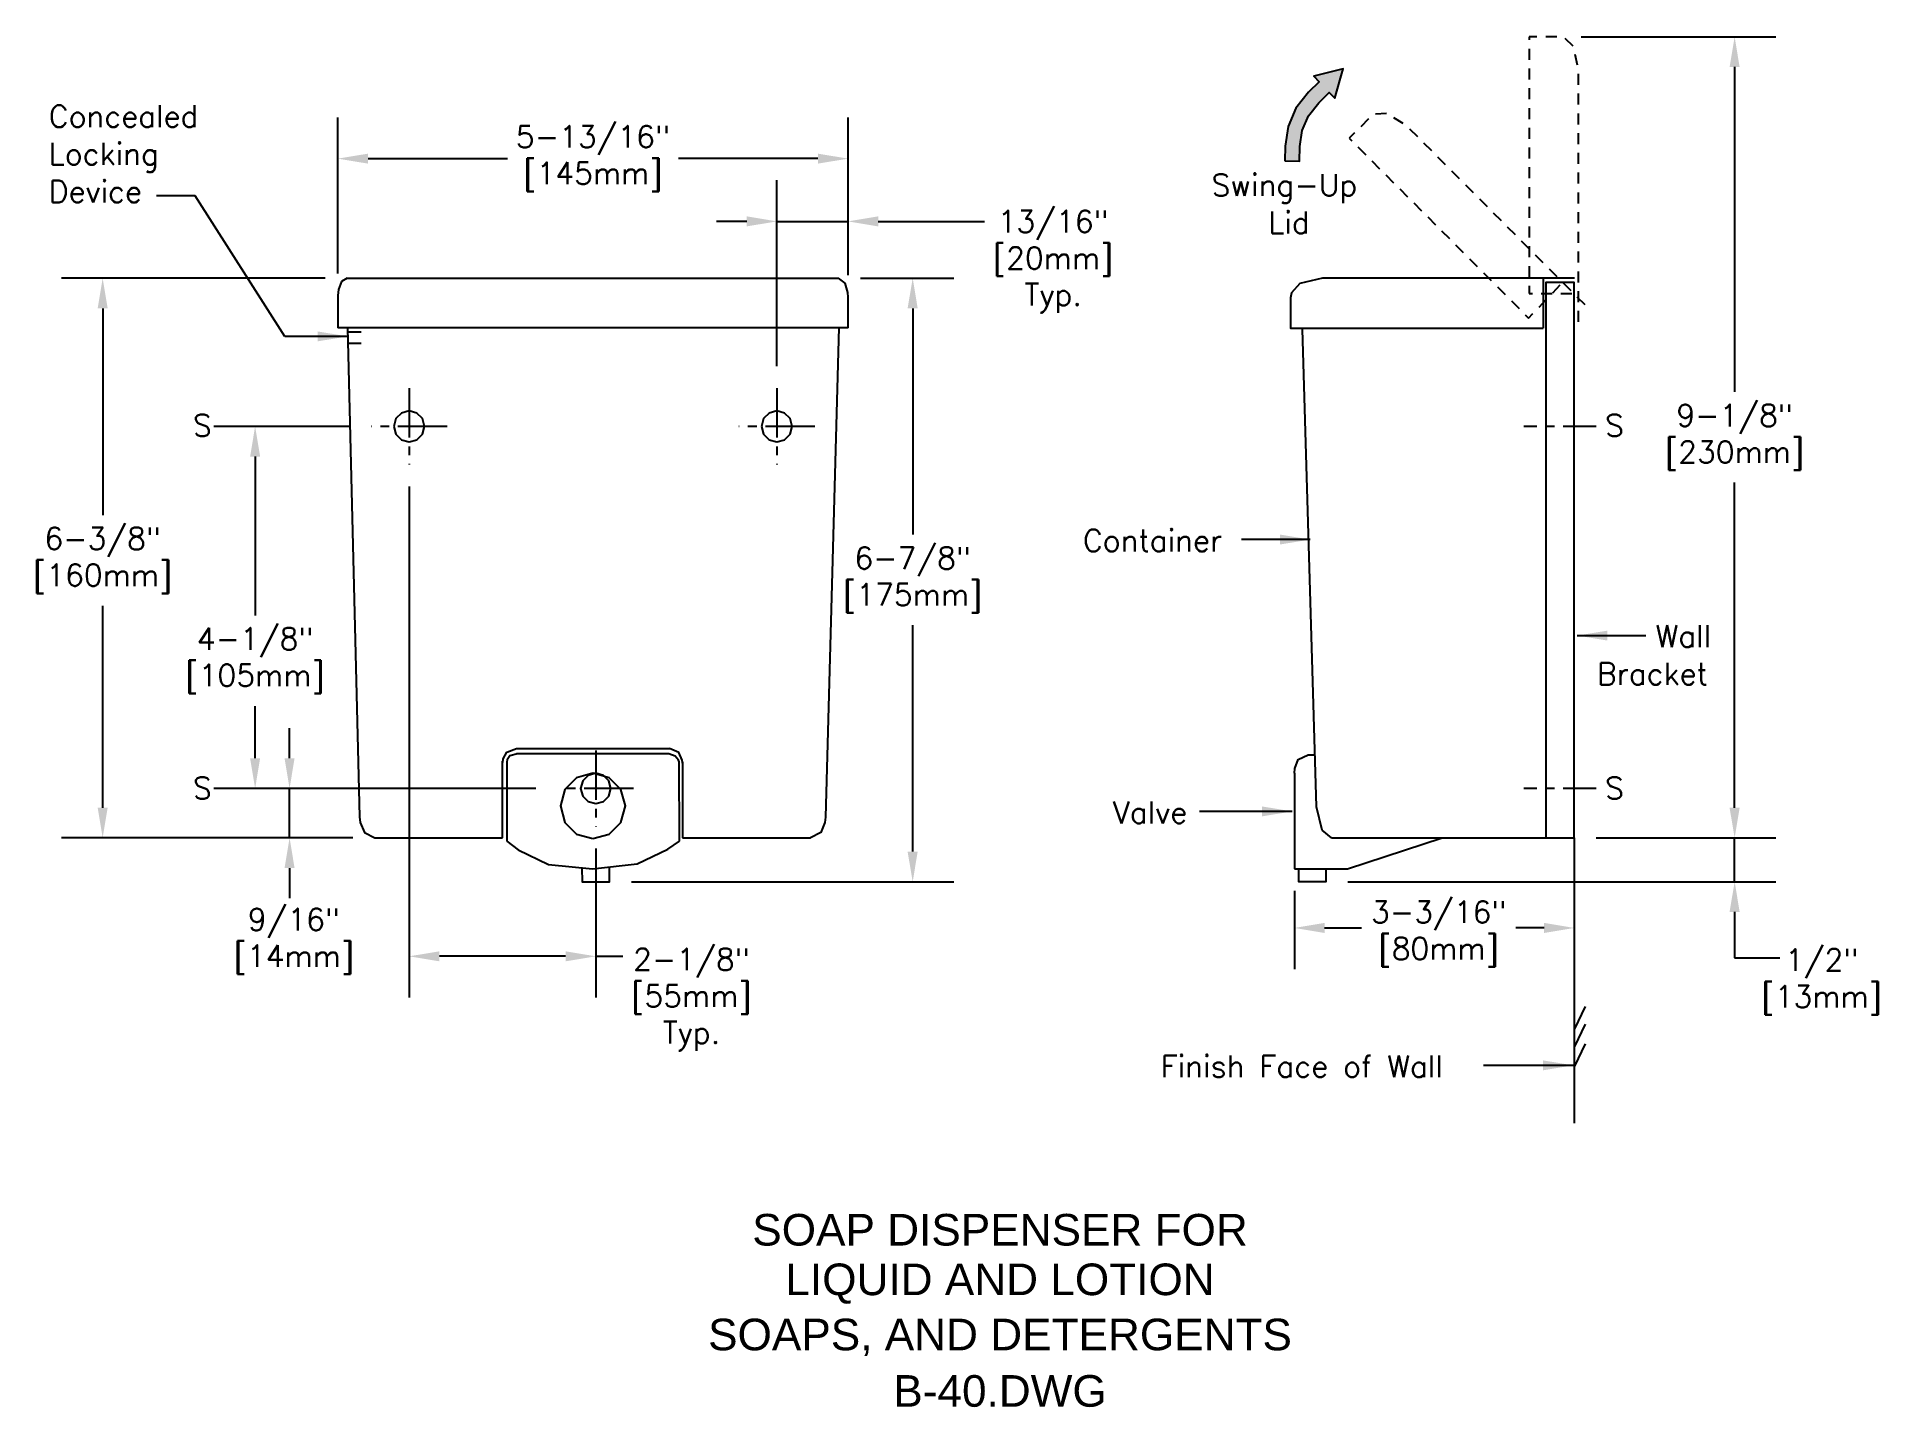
# Model space of a CAD drawing. Extents: x 46 to 67, y 0.6 to 16.2.
import ezdxf
from ezdxf.enums import TextEntityAlignment as Align

# ---------------------------------------------------------------- set-up
doc = ezdxf.new("R2010")
doc.units = 0
doc.header["$MEASUREMENT"] = 0
doc.header["$PDMODE"] = 35
doc.header["$PDSIZE"] = 1
doc.linetypes.add('CENTER2', pattern=[1.125, 0.75, -0.125, 0.125, -0.125])
doc.linetypes.add('HIDDEN2', pattern=[0.1875, 0.125, -0.0625])
doc.layers.get('0').update_dxf_attribs({"linetype": 'CONTINUOUS'})
doc.layers.get('DEFPOINTS').update_dxf_attribs({"linetype": 'CONTINUOUS'})
for name, color, linetype in [('DETAIL', 4, 'CONTINUOUS'), ('DIM', 1, 'CONTINUOUS'), ('TEXT', 2, 'CONTINUOUS')]:
    doc.layers.add(name, color=color, linetype=linetype)
doc.styles.add('ARIAL_5', font='ARIAL.TTF', dxfattribs={"height": 5})
doc.styles.add('DIM_S_7', font='simplex.shx', dxfattribs={"height": 0.25})
doc.dimstyles.new('DIM_S_7', dxfattribs={"dimtxt": 0.12, "dimasz": 0.34375, "dimexe": 0.46875, "dimexo": 0.25, "dimgap": 0.09375, "dimtad": 1, "dimtih": 1, "dimtoh": 1, "dimdec": 4, "dimrnd": 0.0625, "dimzin": 0, "dimtxsty": 'DIM_S_7', "dimcen": 0.09375, "dimaunit": 1, "dimazin": 3, "dimtfac": 1, "dimtdec": 4, "dimtofl": 0, "dimtmove": 0, "dimatfit": 3, "dimtolj": 1, "dimtzin": 0})

# ---------------------------------------------------------------- blocks, each defined once
blk = doc.blocks.new('*D0')
at = {"color": 0, "linetype": 'BYBLOCK'}
for p, q in [((73.649, 13.495), (73.649, 15.274)), ((79.461, 13.476), (79.461, 15.274)), ((73.993, 14.805), (75.58, 14.805)), ((79.117, 14.805), (77.53, 14.805))]:
    blk.add_line(p, q, dxfattribs=at)
for points in [[(73.993, 14.862), (73.993, 14.748), (73.649, 14.805)], [(79.117, 14.862), (79.117, 14.748), (79.461, 14.805)]]:
    blk.add_solid(points, dxfattribs=at)
at = {"layer": 'DEFPOINTS', "color": 0, "linetype": 'BYBLOCK'}
for p in [(79.461, 14.805), (73.649, 13.245), (79.461, 13.226)]:
    blk.add_point(p, dxfattribs=at)
at = {"color": 0, "linetype": 'BYBLOCK', "insert": (76.555, 14.805), "char_height": 0.25, "attachment_point": 5, "style": 'DIM_S_7'}
blk.add_mtext('\\A1;5-13/16"\\P[145mm]', dxfattribs=at)
blk = doc.blocks.new('*D1')
at = {"color": 0, "linetype": 'BYBLOCK'}
for p, q in [((73.505, 13.443), (70.501, 13.443)), ((70.97, 13.099), (70.97, 10.744)), ((70.97, 7.411), (70.97, 9.711)), ((73.82, 7.068), (70.501, 7.068))]:
    blk.add_line(p, q, dxfattribs=at)
for points in [[(70.913, 13.099), (71.027, 13.099), (70.97, 13.443)], [(70.913, 7.411), (71.027, 7.411), (70.97, 7.068)]]:
    blk.add_solid(points, dxfattribs=at)
at = {"layer": 'DEFPOINTS', "color": 0, "linetype": 'BYBLOCK'}
for p in [(73.755, 13.443), (70.97, 7.068), (74.07, 7.068)]:
    blk.add_point(p, dxfattribs=at)
at = {"color": 0, "linetype": 'BYBLOCK', "insert": (70.97, 10.228), "char_height": 0.25, "attachment_point": 5, "style": 'DIM_S_7'}
blk.add_mtext('\\A1;6-3/8"\\P[160mm]', dxfattribs=at)
blk = doc.blocks.new('*D2')
at = {"color": 0, "linetype": 'BYBLOCK'}
for p, q in [((49.595, 11.755), (48.055, 11.755)), ((48.524, 11.411), (48.524, 9.602)), ((48.524, 7.974), (48.524, 8.569)), ((51.723, 7.63), (48.055, 7.63))]:
    blk.add_line(p, q, dxfattribs=at)
for points in [[(48.467, 11.411), (48.581, 11.411), (48.524, 11.755)], [(48.467, 7.974), (48.581, 7.974), (48.524, 7.63)]]:
    blk.add_solid(points, dxfattribs=at)
at = {"layer": 'DEFPOINTS', "color": 0, "linetype": 'BYBLOCK'}
for p in [(48.524, 11.755), (49.845, 11.755), (51.973, 7.63)]:
    blk.add_point(p, dxfattribs=at)
at = {"color": 0, "linetype": 'BYBLOCK', "insert": (48.524, 9.086), "char_height": 0.25, "attachment_point": 5, "style": 'DIM_S_7'}
blk.add_mtext('\\A1;4-1/8"\\P[105mm]', dxfattribs=at)
blk = doc.blocks.new('*D3')
at = {"color": 0, "linetype": 'BYBLOCK'}
for p, q in [((73.099, 7.974), (73.099, 8.318)), ((75.873, 7.63), (72.63, 7.63)), ((73.099, 7.068), (73.099, 7.63)), ((73.82, 7.068), (72.63, 7.068)), ((73.099, 6.724), (73.099, 6.38))]:
    blk.add_line(p, q, dxfattribs=at)
for points in [[(73.042, 7.974), (73.156, 7.974), (73.099, 7.63)], [(73.042, 6.724), (73.156, 6.724), (73.099, 7.068)]]:
    blk.add_solid(points, dxfattribs=at)
at = {"layer": 'DEFPOINTS', "color": 0, "linetype": 'BYBLOCK'}
for p in [(73.099, 7.63), (76.123, 7.63), (74.07, 7.068)]:
    blk.add_point(p, dxfattribs=at)
at = {"color": 0, "linetype": 'BYBLOCK', "insert": (73.149, 5.888), "char_height": 0.25, "attachment_point": 5, "style": 'DIM_S_7'}
blk.add_mtext('\\A1;9/16"\\P[14mm]', dxfattribs=at)
blk = doc.blocks.new('*D4')
at = {"color": 0, "linetype": 'BYBLOCK'}
for p, q in [((78.649, 12.44), (78.649, 14.559)), ((79.461, 13.476), (79.461, 14.559)), ((78.306, 14.09), (77.962, 14.09)), ((78.649, 14.09), (79.461, 14.09)), ((79.805, 14.09), (80.148, 14.09))]:
    blk.add_line(p, q, dxfattribs=at)
for points in [[(78.306, 14.148), (78.306, 14.033), (78.649, 14.09)], [(79.805, 14.148), (79.805, 14.033), (79.461, 14.09)]]:
    blk.add_solid(points, dxfattribs=at)
at = {"layer": 'DEFPOINTS', "color": 0, "linetype": 'BYBLOCK'}
for p in [(79.461, 14.09), (79.461, 13.226), (78.649, 12.19)]:
    blk.add_point(p, dxfattribs=at)
at = {"color": 0, "linetype": 'BYBLOCK', "insert": (81.797, 13.631), "char_height": 0.25, "attachment_point": 5, "style": 'DIM_S_7'}
blk.add_mtext('\\A1;13/16"\\P[20mm]\\PTyp.', dxfattribs=at)
blk = doc.blocks.new('*D5')
at = {"color": 0, "linetype": 'BYBLOCK'}
for p, q in [((74.462, 11.07), (74.462, 5.249)), ((76.587, 6.948), (76.587, 5.249)), ((76.243, 5.718), (74.806, 5.718))]:
    blk.add_line(p, q, dxfattribs=at)
for points in [[(74.806, 5.775), (74.806, 5.661), (74.462, 5.718)], [(76.243, 5.775), (76.243, 5.661), (76.587, 5.718)]]:
    blk.add_solid(points, dxfattribs=at)
at = {"layer": 'DEFPOINTS', "color": 0, "linetype": 'BYBLOCK'}
for p in [(74.462, 11.32), (76.587, 7.198), (74.462, 5.718)]:
    blk.add_point(p, dxfattribs=at)
at = {"color": 0, "linetype": 'BYBLOCK', "insert": (77.677, 5.225), "char_height": 0.25, "attachment_point": 5, "style": 'DIM_S_7'}
blk.add_mtext('\\A1;2-1/8"\\P[55mm]\\PTyp.', dxfattribs=at)
blk = doc.blocks.new('*D6')
at = {"color": 0, "linetype": 'BYBLOCK'}
for p, q in [((79.603, 13.443), (80.665, 13.443)), ((80.197, 13.099), (80.197, 10.522)), ((80.197, 6.911), (80.197, 9.489)), ((76.993, 6.568), (80.665, 6.568))]:
    blk.add_line(p, q, dxfattribs=at)
for points in [[(80.139, 13.099), (80.254, 13.099), (80.197, 13.443)], [(80.139, 6.911), (80.254, 6.911), (80.197, 6.568)]]:
    blk.add_solid(points, dxfattribs=at)
at = {"layer": 'DEFPOINTS', "color": 0, "linetype": 'BYBLOCK'}
for p in [(79.353, 13.443), (76.743, 6.568), (80.197, 6.568)]:
    blk.add_point(p, dxfattribs=at)
at = {"color": 0, "linetype": 'BYBLOCK', "insert": (80.197, 10.005), "char_height": 0.25, "attachment_point": 5, "style": 'DIM_S_7'}
blk.add_mtext('\\A1;6-7/8"\\P[175mm]', dxfattribs=at)
blk = doc.blocks.new('*D7')
at = {"color": 0, "linetype": 'BYBLOCK'}
for p, q in [((63.63, 16.193), (65.846, 16.193)), ((65.377, 15.849), (65.377, 12.147)), ((65.377, 7.411), (65.377, 11.114)), ((63.8, 7.068), (65.846, 7.068))]:
    blk.add_line(p, q, dxfattribs=at)
for points in [[(65.32, 15.849), (65.434, 15.849), (65.377, 16.193)], [(65.32, 7.411), (65.434, 7.411), (65.377, 7.068)]]:
    blk.add_solid(points, dxfattribs=at)
at = {"layer": 'DEFPOINTS', "color": 0, "linetype": 'BYBLOCK'}
for p in [(63.38, 16.193), (63.55, 7.068), (65.377, 7.068)]:
    blk.add_point(p, dxfattribs=at)
at = {"color": 0, "linetype": 'BYBLOCK', "insert": (65.377, 11.63), "char_height": 0.25, "attachment_point": 5, "style": 'DIM_S_7'}
blk.add_mtext('\\A1;9-1/8"\\P[230mm]', dxfattribs=at)
blk = doc.blocks.new('*D8')
at = {"color": 0, "linetype": 'BYBLOCK'}
for p, q in [((87.732, 6.818), (87.732, 5.573)), ((84.545, 6.464), (84.545, 5.573)), ((84.889, 6.041), (85.309, 6.041)), ((87.389, 6.041), (87.068, 6.041))]:
    blk.add_line(p, q, dxfattribs=at)
for points in [[(84.889, 6.099), (84.889, 5.984), (84.545, 6.041)], [(87.389, 6.099), (87.389, 5.984), (87.732, 6.041)]]:
    blk.add_solid(points, dxfattribs=at)
at = {"layer": 'DEFPOINTS', "color": 0, "linetype": 'BYBLOCK'}
for p in [(87.732, 7.068), (84.545, 6.714), (87.732, 6.041)]:
    blk.add_point(p, dxfattribs=at)
at = {"color": 0, "linetype": 'BYBLOCK', "insert": (86.189, 5.973), "char_height": 0.25, "attachment_point": 5, "style": 'DIM_S_7'}
blk.add_mtext('\\A1;3-3/16"\\P[80mm]', dxfattribs=at)
blk = doc.blocks.new('*D9')
at = {"color": 0, "linetype": 'BYBLOCK'}
for p, q in [((89.56, 7.411), (89.56, 7.755)), ((87.982, 7.068), (90.028, 7.068)), ((89.56, 6.568), (89.56, 7.068)), ((85.153, 6.568), (90.028, 6.568)), ((89.56, 6.224), (89.56, 5.88))]:
    blk.add_line(p, q, dxfattribs=at)
for points in [[(89.502, 7.411), (89.617, 7.411), (89.56, 7.068)], [(89.502, 6.224), (89.617, 6.224), (89.56, 6.568)]]:
    blk.add_solid(points, dxfattribs=at)
at = {"layer": 'DEFPOINTS', "color": 0, "linetype": 'BYBLOCK'}
for p in [(87.732, 7.068), (89.56, 7.068), (84.903, 6.568)]:
    blk.add_point(p, dxfattribs=at)
at = {"color": 0, "linetype": 'BYBLOCK', "insert": (90.552, 5.427), "char_height": 0.25, "attachment_point": 5, "style": 'DIM_S_7'}
blk.add_mtext('\\A1;1/2"\\P[13mm]', dxfattribs=at)

msp = doc.modelspace()

# ---------------------------------------------------------------- hatches: boundary and pattern name
at = {"layer": 'DIM', "linetype": 'CONTINUOUS'}
msp.add_hatch(color=256, dxfattribs=at).paths.add_polyline_path([(60.6403, 15.44188), (60.76029, 15.55781), (60.82227, 15.49326), (60.91792, 15.82617), (60.58267, 15.74277), (60.64464, 15.67815), (60.52465, 15.56221), (60.37913, 15.37816), (60.29001, 15.16944), (60.25747, 14.94784), (60.25437, 14.78074), (60.42094, 14.77764), (60.42404, 14.94474), (60.4504, 15.12404), (60.52254, 15.29293)])

# ---------------------------------------------------------------- linework, layer by layer
at = {"layer": 'DETAIL', "linetype": 'CONTINUOUS'}
for p, q in [((49.57288, 13.4427), (49.508, 13.40353)), ((49.57288, 13.4427), (55.17026, 13.4427)), ((55.24703, 13.3859), (55.17026, 13.4427)), ((63.19755, 13.4427), (63.19741, 12.87442)), ((49.47488, 13.31595), (49.4667, 13.24459)), ((49.4667, 13.24459), (49.4667, 12.8788)), ((49.508, 13.40353), (49.47488, 13.31595)), ((55.27492, 13.28176), (55.24703, 13.3859)), ((55.27838, 13.22634), (55.27492, 13.28176)), ((55.2792, 12.8788), (55.27838, 13.22634)), ((55.2792, 12.8788), (49.4667, 12.8788)), ((51.34274, 7.71511), (51.34263, 7.94275)), ((60.36195, 7.80377), (60.3622, 6.71384)), ((51.34294, 7.29289), (51.34274, 7.71511)), ((51.34304, 7.0677), (51.34294, 7.29289)), ((49.88733, 7.0677), (51.34304, 7.0677)), ((53.39347, 7.0677), (54.85006, 7.0677)), ((60.78435, 7.0677), (63.22595, 7.0677)), ((60.96787, 6.71384), (62.04607, 7.0677)), ((63.5497, 7.0677), (63.5497, 3.81621)), ((60.3622, 6.71384), (60.96787, 6.71384))]:
    msp.add_line(p, q, dxfattribs=at)
at = {"layer": 'DETAIL', "linetype": 'CENTER2', "ltscale": 0.75}
for p, q in [((50.2792, 12.18985), (50.2792, 11.32048)), ((54.4667, 12.18985), (54.4667, 11.32048)), ((50.71328, 11.7552), (49.84517, 11.7552)), ((54.90078, 11.7552), (54.03267, 11.7552)), ((52.4042, 8.06186), (52.4042, 7.19847)), ((52.83524, 7.6302), (51.97311, 7.6302))]:
    msp.add_line(p, q, dxfattribs=at)
at = {"layer": 'DETAIL', "linetype": 'CENTER2', "ltscale": 0.5}
for p, q in [((63.7997, 11.7552), (62.97595, 11.7552)), ((63.7997, 7.6302), (62.97595, 7.6302))]:
    msp.add_line(p, q, dxfattribs=at)
at = {"layer": 'DETAIL', "linetype": 'HIDDEN2', "flags": 128}
for points in [[(63.5977, 12.94573), (63.59828, 15.82507), (63.54256, 16.0842), (63.43757, 16.17937), (63.38041, 16.1927), (63.03637, 16.1927), (63.03566, 13.27), (63.59776, 13.27)], [(63.67325, 13.14), (61.64373, 15.17638), (61.42168, 15.32011), (61.28034, 15.31295), (61.23032, 15.28201), (60.98727, 15.03781), (63.02918, 12.98878), (63.41963, 13.39475)]]:
    msp.add_lwpolyline(points, dxfattribs=at)
at = {"layer": 'DETAIL', "linetype": 'CONTINUOUS'}
for points in [[(60.68372, 13.4427), (60.42537, 13.38282), (60.33048, 13.27752), (60.31695, 13.22019)], [(63.55438, 13.4427), (60.68372, 13.4427)], [(60.31695, 13.22019), (60.31718, 12.87511), (63.19741, 12.87442)], [(49.57457, 12.87945), (49.71385, 7.30511)], [(49.57579, 12.83085), (49.73333, 12.83085)], [(55.17133, 12.87956), (55.02008, 7.30454)], [(60.61402, 7.42025), (60.45412, 12.86415)], [(49.73333, 12.69915), (49.58455, 12.69915)], [(51.34439, 7.92662), (51.3498, 7.96771), (51.39051, 8.0439), (51.50321, 8.0846)], [(51.51088, 8.02462), (51.42456, 8.00033), (51.39416, 7.95623), (51.39013, 7.93248)], [(53.23785, 8.02539), (51.49953, 8.02422)], [(51.50321, 8.0846), (53.24269, 8.0843)], [(53.35585, 7.93208), (53.34595, 7.95421), (53.30957, 7.99668), (53.23785, 8.02539)], [(53.39475, 7.90499), (53.38896, 7.95168), (53.34955, 8.03829), (53.24351, 8.0846)], [(60.36195, 7.80377), (60.36625, 7.8581), (60.40444, 7.95912), (60.51948, 8.01384)], [(60.51948, 8.01384), (60.59657, 8.01453)], [(51.39013, 7.93248), (51.39089, 7.02998)], [(53.35631, 7.02938), (53.35585, 7.93208)], [(53.39405, 7.93201), (53.3939, 7.71227), (53.39363, 7.30011), (53.39347, 7.0677)], [(60.78435, 7.0677), (60.68019, 7.15385), (60.61402, 7.42025)], [(49.71385, 7.30511), (49.72229, 7.24326), (49.76927, 7.12864), (49.88733, 7.0677)], [(55.02008, 7.30454), (55.01376, 7.24281), (54.96909, 7.12816), (54.85006, 7.0677)], [(51.39089, 7.02998), (51.51972, 6.93116), (51.86587, 6.76555), (52.36883, 6.71384)], [(52.36883, 6.71384), (52.87632, 6.77094), (53.22604, 6.94038), (53.35631, 7.02938)], [(52.24651, 6.72642), (52.24772, 6.56776), (52.56067, 6.56764), (52.55923, 6.73526)], [(60.722, 6.71384), (60.72069, 6.56798), (60.41446, 6.5677), (60.41446, 6.71384)], [(63.55679, 4.89125), (63.67934, 5.14582)], [(63.55679, 4.68931), (63.67934, 4.94388)], [(63.55679, 4.46545), (63.67934, 4.72004)]]:
    msp.add_lwpolyline(points, dxfattribs=at)
for points in [[(63.22595, 7.0677), (63.5497, 7.0677), (63.5497, 13.39309), (63.22595, 13.39309)], [(50.1041, 11.7552), (50.12801, 11.66654), (50.19084, 11.60351), (50.2792, 11.57952), (50.36759, 11.60351), (50.43043, 11.66654), (50.45435, 11.7552), (50.43043, 11.84382), (50.36759, 11.90682), (50.2792, 11.93081), (50.19084, 11.90682), (50.12801, 11.84382)], [(54.2916, 11.7552), (54.31551, 11.66654), (54.37834, 11.60351), (54.4667, 11.57952), (54.55509, 11.60351), (54.61793, 11.66654), (54.64185, 11.7552), (54.61793, 11.84382), (54.55509, 11.90682), (54.4667, 11.93081), (54.37834, 11.90682), (54.31551, 11.84382)], [(52.37157, 7.06039), (52.55838, 7.11108), (52.69115, 7.24426), (52.74168, 7.43161), (52.69115, 7.61898), (52.55838, 7.75215), (52.37157, 7.80283), (52.18479, 7.75215), (52.05201, 7.61898), (52.00147, 7.43161), (52.05201, 7.24426), (52.18479, 7.11108)], [(52.4042, 7.80283), (52.3173, 7.77925), (52.25554, 7.71732), (52.23204, 7.6302), (52.25554, 7.54304), (52.3173, 7.48109), (52.4042, 7.45751), (52.49106, 7.48109), (52.55281, 7.54304), (52.57631, 7.6302), (52.55281, 7.71732), (52.49106, 7.77925)]]:
    msp.add_lwpolyline(points, close=True, dxfattribs=at)
at = {"layer": 'DIM', "linetype": 'CONTINUOUS'}
for p, q in [((55.96588, 14.09032), (56.83123, 14.09032)), ((65.377, 5.88048), (65.377, 5.69923)), ((52.4042, 5.71815), (52.71156, 5.71815)), ((65.377, 5.69923), (65.89267, 5.69923))]:
    msp.add_line(p, q, dxfattribs=at)
msp.add_lwpolyline([(60.25437, 14.78074), (60.42094, 14.77764), (60.42404, 14.94474), (60.4504, 15.12404), (60.52254, 15.29293), (60.6403, 15.44188), (60.76029, 15.55781), (60.82227, 15.49326), (60.91792, 15.82617), (60.58267, 15.74277), (60.64464, 15.67815), (60.52465, 15.56221), (60.37913, 15.37816), (60.29001, 15.16944), (60.25747, 14.94784)], close=True, dxfattribs=at)

# ---------------------------------------------------------------- texts
at = {"layer": 'DIM', "linetype": 'CONTINUOUS', "style": 'DIM_S_7'}
for s, p in [('Concealed', (46.17457, 15.16237)), ('Locking', (46.17457, 14.7338)), ('Device', (46.17457, 14.30523)), ('Swing-Up', (59.4188, 14.37961)), ('Lid', (60.06569, 13.95103)), ('S', (47.81558, 11.64214)), ('S', (63.9014, 11.64214)), ('Container', (57.95478, 10.32965)), ('Wall', (64.47856, 9.24059)), ('Bracket', (63.80831, 8.81201)), ('S', (47.81558, 7.51063)), ('S', (63.9014, 7.51063)), ('Valve', (58.29525, 7.23262)), ('Finish Face of Wall', (58.84, 4.3398))]:
    msp.add_text(s, height=0.25, dxfattribs=at).set_placement(p)
at = {"layer": 'TEXT', "linetype": 'CONTINUOUS', "style": 'ARIAL_5'}
for s, p in [('SOAP DISPENSER FOR', (57.00914, 2.60325)), ('LIQUID AND LOTION', (57.00914, 1.99121)), ('SOAPS, AND DETERGENTS', (57.00914, 1.37916)), ('B-40.DWG', (57.00914, 0.76711))]:
    msp.add_text(s, height=0.36, dxfattribs=at).set_placement(p, align=Align.MIDDLE)

# ---------------------------------------------------------------- dimensions: what is measured, and where the dimension line sits
at = {"layer": 'DIM', "linetype": 'CONTINUOUS'}
dim = msp.add_linear_dim(base=(65.377, 7.0677), p1=(63.38041, 16.1927), p2=(63.5497, 7.0677), angle=90, text='9-1/8"\\P[230mm]', dimstyle='DIM_S_7', override={"dimpost": '\\X'}, dxfattribs=at)
dim.commit()
dim.dimension.update_dxf_attribs({"geometry": '*D7', "text_midpoint": (65.377, 11.6302)})
for base, p1, p2, text, picture, middle in [((55.27838, 14.80502), (49.4667, 13.24459), (55.27838, 13.22634), '5-13/16"\\P[145mm]', '*D0', (52.37254, 14.80502)), ((55.27838, 14.09032), (54.4667, 12.18985), (55.27838, 13.22634), '13/16"\\P[20mm]\\PTyp.', '*D4', (57.61431, 13.63087)), ((50.2792, 5.71815), (52.4042, 7.19847), (50.2792, 11.32048), '2-1/8"\\P[55mm]\\PTyp.', '*D5', (53.49464, 5.22466)), ((63.5497, 6.04146), (60.3622, 6.71384), (63.5497, 7.0677), '3-3/16"\\P[80mm]', '*D8', (62.00636, 5.9734))]:
    dim = msp.add_linear_dim(base=base, p1=p1, p2=p2, text=text, dimstyle='DIM_S_7', override={"dimpost": '\\X'}, dxfattribs=at)
    dim.commit()
    dim.dimension.update_dxf_attribs({"geometry": picture, "text_midpoint": middle, "dimtype": 160, "insert": (-24.18258, 0)})
for base, p1, p2, text, picture, middle in [((46.78741, 7.0677), (49.57288, 13.4427), (49.88733, 7.0677), '6-3/8"\\P[160mm]', '*D1', (46.78741, 10.22755)), ((56.01411, 6.56764), (55.17026, 13.4427), (52.56067, 6.56764), '6-7/8"\\P[175mm]', '*D6', (56.01411, 10.00517)), ((48.91649, 7.6302), (49.88733, 7.0677), (51.94048, 7.6302), '9/16"\\P[14mm]', '*D3', (48.96641, 5.88831)), ((65.377, 7.0677), (60.72069, 6.56798), (63.5497, 7.0677), '1/2"\\P[13mm]', '*D9', (66.36932, 5.42697))]:
    dim = msp.add_linear_dim(base=base, p1=p1, p2=p2, angle=90, text=text, dimstyle='DIM_S_7', override={"dimpost": '\\X'}, dxfattribs=at)
    dim.commit()
    dim.dimension.update_dxf_attribs({"geometry": picture, "text_midpoint": middle, "dimtype": 160, "insert": (-24.18258, 0)})
dim = msp.add_linear_dim(base=(48.5238, 11.7552), p1=(51.97311, 7.6302), p2=(49.84517, 11.7552), angle=90, text='4-1/8"\\P[105mm]', dimstyle='DIM_S_7', override={"dimpost": '\\X'}, dxfattribs=at)
dim.commit()
dim.dimension.update_dxf_attribs({"geometry": '*D2', "text_midpoint": (48.5238, 9.08578), "dimtype": 160})

# ---------------------------------------------------------------- leaders
for points in [[(49.57925, 12.78004), (48.86427, 12.78004), (47.84286, 14.37961), (47.40025, 14.37961)], [(60.54234, 10.46578), (59.75926, 10.46578)], [(63.5849, 9.37167), (64.36685, 9.37167)], [(60.33806, 7.36876), (59.28261, 7.36876)], [(63.53847, 4.47593), (62.51706, 4.47593)]]:
    msp.add_leader(points, dimstyle='DIM_S_7', dxfattribs=at)

doc.saveas('drawing.dxf')
